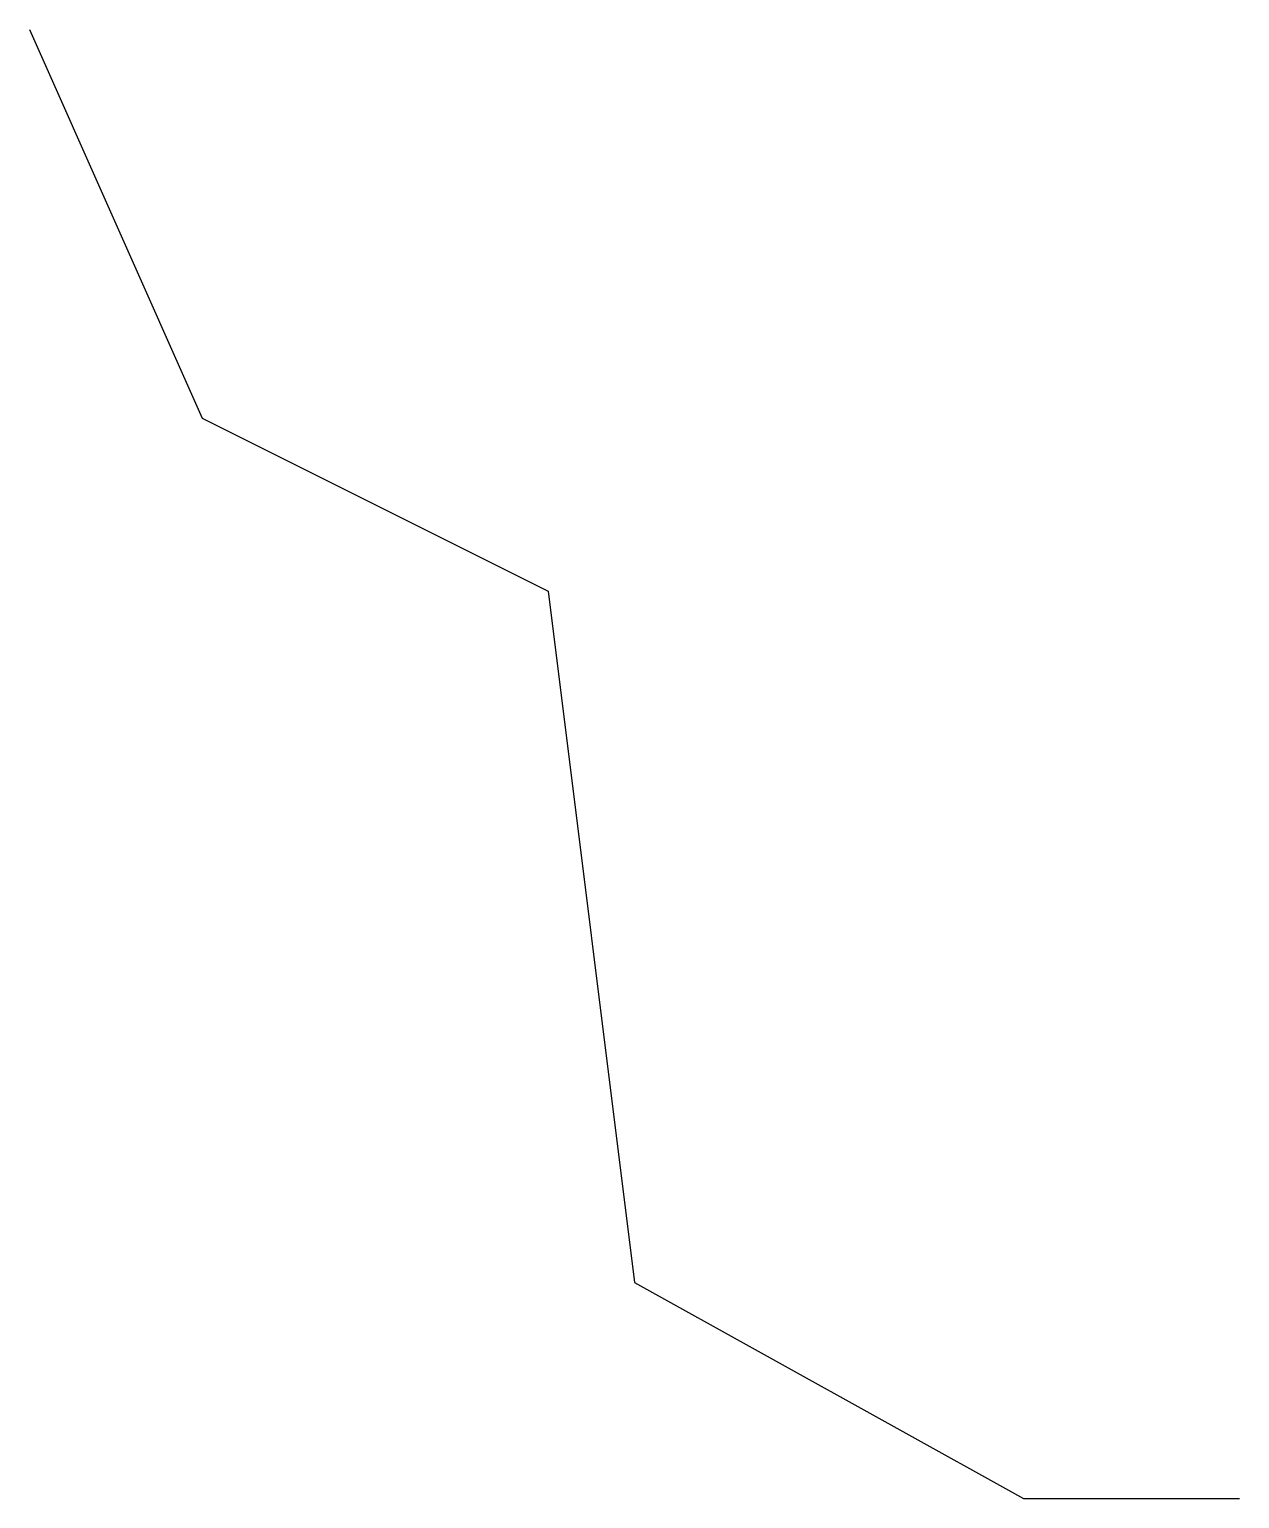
# Model space of a CAD drawing. Header units: millimetres. Extents: x -36 to -8, y -30 to 4.
import ezdxf

# ---------------------------------------------------------------- set-up
doc = ezdxf.new("R2010")
doc.units = ezdxf.units.MM
doc.header["$MEASUREMENT"] = 0
doc.layers.get('0').update_dxf_attribs({"lineweight": 25, "true_color": 0xffffff})

msp = doc.modelspace()

# ---------------------------------------------------------------- linework, layer by layer
for p, q in [((-36, 4), (-32, -5)), ((-32, -5), (-24, -9)), ((-24, -9), (-22, -25)), ((-22, -25), (-13, -30)), ((-13, -30), (-8, -30))]:
    msp.add_line(p, q)

doc.saveas('drawing.dxf')
